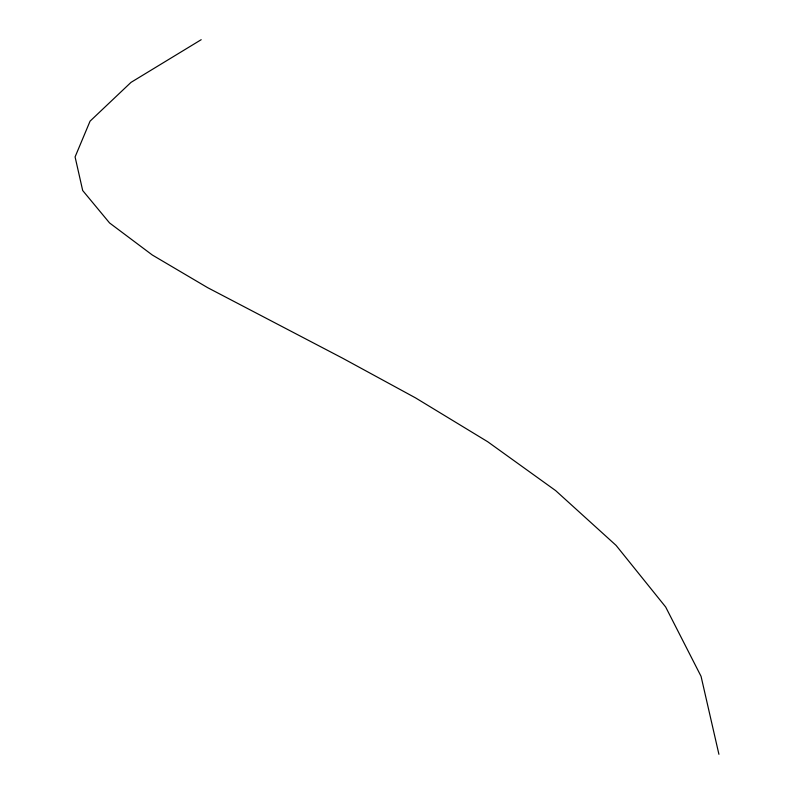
<?xml version="1.0" encoding="UTF-8"?>
<svg xmlns="http://www.w3.org/2000/svg" width="794" height="794" viewBox="0 0 794 794"><rect width="100%" height="100%" fill="white"/><g stroke="black" fill="none" stroke-linecap="round" stroke-linejoin="round"><path stroke-width="1.19" d="M201.2 39.7L130.99 82.387L90.069 121.154L75.083 156.914L82.695 190.54L109.562 222.955L152.329 255.023L207.651 287.666L342.611 358.203L415.55 397.893L487.675 441.722L555.631 490.593L616.075 545.389L665.67 607.003L701.062 676.349L718.917 754.3"/></g></svg>
